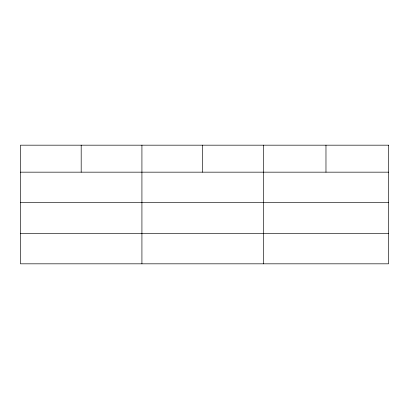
<?xml version="1.0" encoding="UTF-8"?>
<svg xmlns="http://www.w3.org/2000/svg" width="409" height="409" viewBox="0 0 409 409"><rect width="100%" height="100%" fill="white"/><g stroke="black" fill="none" stroke-linecap="round" stroke-linejoin="round"><path stroke-width="0.61" d="M20.45 172.163L388.55 172.163M20.45 202.409L388.55 202.409M20.45 233.575L388.55 233.575M325.973 145.175L325.973 172.163M263.396 145.175L263.396 263.825M202.659 145.175L202.659 172.163M141.923 145.175L141.923 263.825M81.187 145.175L81.187 172.163M388.55 145.175L20.45 145.175L20.45 263.825L388.55 263.825L388.55 145.175"/></g></svg>
